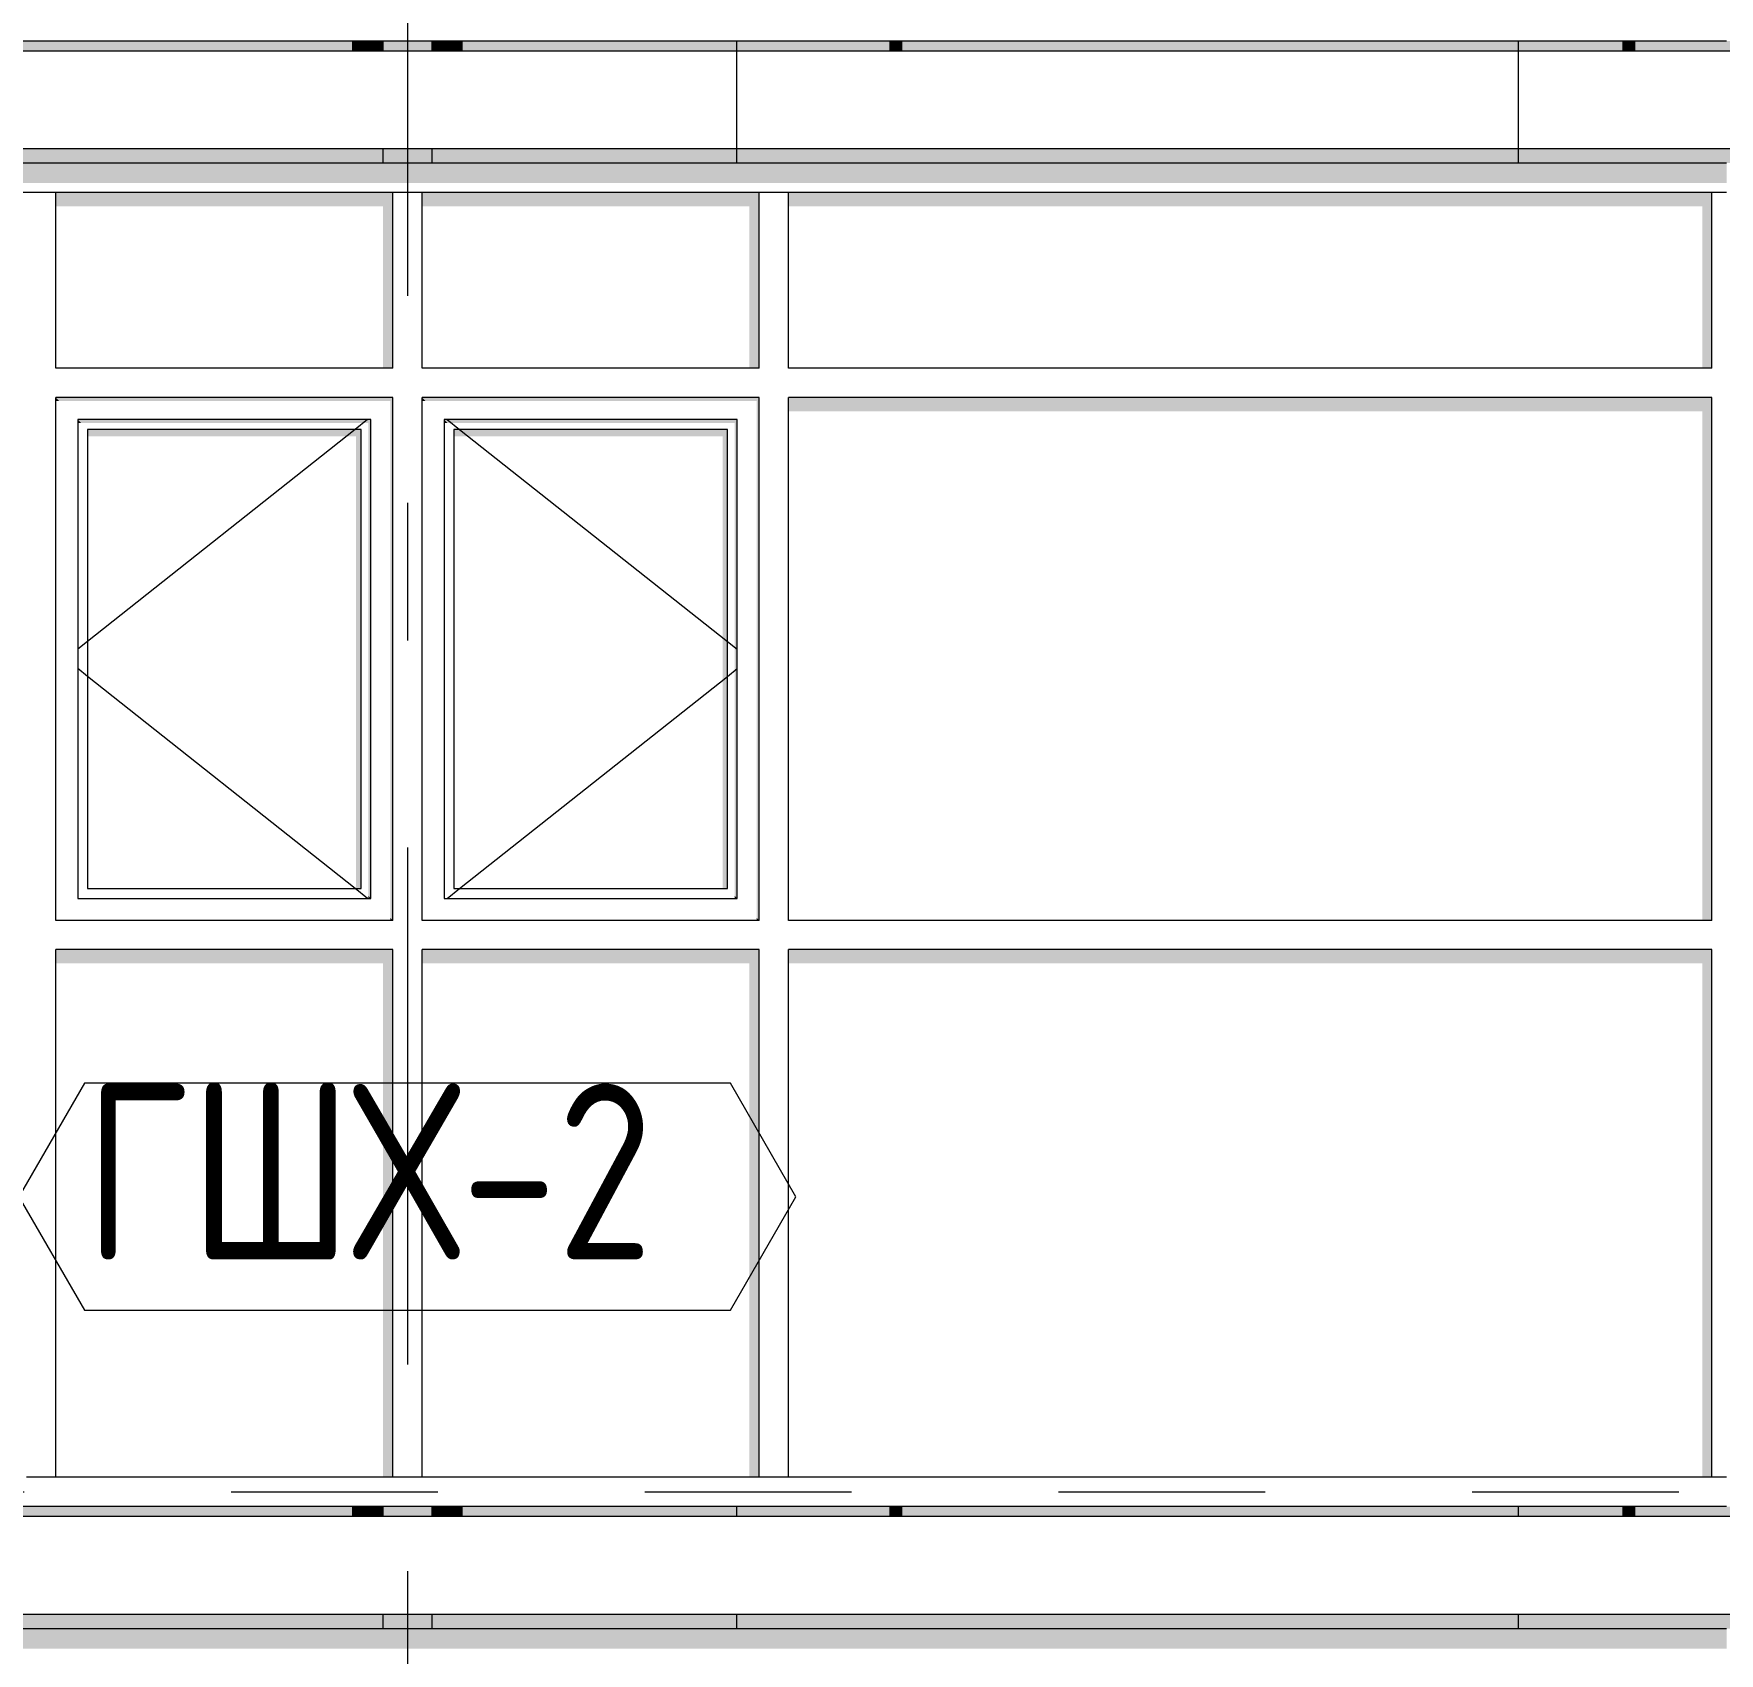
# Model space of a CAD drawing. Header units: millimetres. Extents: x 18162 to 7085488, y 72188 to 247925.
# Drawn here: x 4832675 to 4836125, y 85506 to 88822 of the extents above; entities that cross this region are included whole.
import ezdxf
from ezdxf.enums import TextEntityAlignment as Align

# ---------------------------------------------------------------- set-up
doc = ezdxf.new("R2010")
doc.units = ezdxf.units.MM
doc.header["$MEASUREMENT"] = 0
doc.linetypes.add('Dashed', pattern=[423.333333, 211.666667, -211.666667])
doc.linetypes.add('Double Dashed', pattern=[1093.611073, 529.166651, -211.666656, 141.111112, -211.666656])
for name, color, linetype in [('Finish - Wall', 7, 'Continuous'), ('Interior - Stair & Railing', 7, 'Continuous'), ('Structural - Bearing', 7, 'Continuous'), ('Structural - Grid', 7, 'Continuous')]:
    doc.layers.add(name, color=color, linetype=linetype)
doc.styles.add('GENERATED_STYLE_3', font='', dxfattribs={"width": 0.8})
doc.styles.get('GENERATED_STYLE_3').set_extended_font_data('ISOCPEUR MON')
doc.dimstyles.new('GENERATED_STYLE__15', dxfattribs={"dimtxt": 440.00001, "dimasz": 228, "dimexe": 0.18, "dimexo": 150, "dimgap": 0, "dimtad": 1, "dimdec": 0, "dimzin": 0, "dimdsep": 46, "dimtxsty": 'GENERATED_STYLE_3', "dimblk": 'ARROWHEAD_2', "dimblk1": 'ARROWHEAD_2', "dimblk2": 'ARROWHEAD_2', "dimcen": 0.09, "dimclrd": 13, "dimclre": 13, "dimclrt": 13, "dimadec": 0, "dimazin": 0, "dimtfac": 1, "dimtdec": 4, "dimtmove": 0, "dimatfit": 3, "dimfxl": 1, "dimtolj": 1, "dimtzin": 0, "dimarcsym": 0})

# ---------------------------------------------------------------- blocks, each defined once
blk = doc.blocks.new('*X1839', base_point=(4860813, 82836.7))
at = {"layer": 'Structural - Bearing', "color": 8, "linetype": 'Continuous', "lineweight": 13}
for p, q in [((4834113, 88586.7), (4834113, 88556.7)), ((4835713, 88586.7), (4835713, 88556.7))]:
    blk.add_line(p, q, dxfattribs=at)
blk = doc.blocks.new('*X1841', base_point=(4860813, 82836.7))
at = {"layer": 'Structural - Bearing', "color": 8, "linetype": 'Continuous', "lineweight": 13}
blk.add_line((4834113, 85806.7), (4834113, 85786.7), dxfattribs=at)
blk = doc.blocks.new('*X1842', base_point=(4860813, 82836.7))
at = {"layer": 'Structural - Bearing', "color": 8, "linetype": 'Continuous', "lineweight": 13}
blk.add_line((4835713, 85806.7), (4835713, 85786.7), dxfattribs=at)
blk = doc.blocks.new('*X1983', base_point=(4860813, 82836.7))
at = {"layer": 'Structural - Bearing', "color": 8, "linetype": 'Continuous', "lineweight": 13}
blk.add_line((4834113, 88806.7), (4834113, 88786.7), dxfattribs=at)
blk = doc.blocks.new('*X1984', base_point=(4860813, 82836.7))
at = {"layer": 'Structural - Bearing', "color": 8, "linetype": 'Continuous', "lineweight": 13}
blk.add_line((4835713, 88806.7), (4835713, 88786.7), dxfattribs=at)
blk = doc.blocks.new('*X1987', base_point=(4860813, 82836.7))
at = {"layer": 'Structural - Bearing', "color": 7, "linetype": 'Continuous', "lineweight": 9}
for p, q in [((4834113, 88786.7), (4834113, 88586.7)), ((4835713, 88786.7), (4835713, 88586.7))]:
    blk.add_line(p, q, dxfattribs=at)
blk = doc.blocks.new('*X2047', base_point=(4860813, 82836.7))
at = {"layer": 'Structural - Bearing', "color": 8, "linetype": 'Continuous', "lineweight": 13}
for p, q in [((4834113, 85586.7), (4834113, 85556.7)), ((4835713, 85586.7), (4835713, 85556.7))]:
    blk.add_line(p, q, dxfattribs=at)
blk = doc.blocks.new('*D2094', base_point=(4860813, 82836.7))
at = {"color": 13, "linetype": 'Continuous', "lineweight": 13}
for p, q in [((4844580.9, 133286.7), (4844580.9, 133433.4)), ((4844805.9, 133286.7), (4829939.5, 133286.7)), ((4844580.9, 82736.7), (4844580.9, 133286.7))]:
    blk.add_line(p, q, dxfattribs=at)
at = {"color": 12, "linetype": 'Continuous', "lineweight": 35}
for p, q in [((4844730.9, 133200.1), (4844430.9, 133373.3)), ((4844430.9, 82823.3), (4844730.9, 82650.1))]:
    blk.add_line(p, q, dxfattribs=at)
at = {"color": 13, "lineweight": 13, "insert": (4844708.4, 107335.5), "char_height": 440, "attachment_point": 7, "rotation": 90, "style": 'GENERATED_STYLE_3'}
blk.add_mtext('\\A1;{\\pql;\\fISOCPEUR MON|b0|i0|c0|p0;\\W0.800000;50,550}', dxfattribs=at)
blk = doc.blocks.new('ARROWHEAD_2')
at = {"color": 0, "linetype": 'Continuous', "lineweight": 0}
for p, q in [((-0.378, -0.655), (0.378, 0.655)), ((0, 0), (-1, 0))]:
    blk.add_line(p, q, dxfattribs=at)
blk = doc.blocks.new('Label_82_3', base_point=(4833439.5, 86206.7))
at = {"color": 13, "linetype": 'Continuous', "lineweight": 13, "flags": 128}
blk.add_lwpolyline([(4832644.4, 86440.9), (4832778.5, 86208.7), (4834100.6, 86208.7), (4834234.7, 86440.9), (4834100.6, 86673.2), (4832778.5, 86673.2)], close=True, dxfattribs=at)
at = {"color": 13, "lineweight": 13, "insert": (4832778.5, 86672.5), "char_height": 360, "attachment_point": 1, "style": 'GENERATED_STYLE_3'}
blk.add_mtext('\\A1;{\\pql;\\pt0,253000;\\fISOCPEUR MON|b0|i0|c0|p0;\\W0.800000;ГШХ-2\\fISOCPEUR MON|b0|i0|c0|p0;\\W0.800000;\\A1{\\H.66x;\\S^  ;}\\fISOCPEUR MON|b0|i0|c0|p0;\\W0.800000;\\fISOCPEUR MON|b0|i0|c0|p0;\\W0.800000;\\A1{\\H.66x;\\S^  ;}\\fISOCPEUR MON|b0|i0|c0|p0;\\W0.800000; \\fISOCPEUR MON|b0|i0|c0|p0;\\W0.800000;\\fISOCPEUR MON|b0|i0|c0|p0;\\W0.800000;\\fISOCPEUR MON|b0|i0|c0|p0;\\W0.800000;\\fISOCPEUR MON|b0|i0|c0|p0;\\W0.800000;\\fISOCPEUR MON|b0|i0|c0|p0;\\W0.800000;\\fISOCPEUR MON|b0|i0|c0|p0;\\W0.800000;\\fISOCPEUR MON|b0|i0|c0|p0;\\W0.800000;\\fISOCPEUR MON|b0|i0|c0|p0;\\W0.800000;\\fISOCPEUR MON|b0|i0|c0|p0;\\W0.800000;\\fISOCPEUR MON|b0|i0|c0|p0;\\W0.800000;\\fISOCPEUR MON|b0|i0|c0|p0;\\W0.800000;\\fISOCPEUR MON|b0|i0|c0|p0;\\W0.800000;\\fISOCPEUR MON|b0|i0|c0|p0;\\W0.800000;\\fISOCPEUR MON|b0|i0|c0|p0;\\W0.800000;\\fISOCPEUR MON|b0|i0|c0|p0;\\W0.800000;\\fISOCPEUR MON|b0|i0|c0|p0;\\W0.800000;\\fISOCPEUR MON|b0|i0|c0|p0;\\W0.800000;\\fISOCPEUR MON|b0|i0|c0|p0;\\W0.800000;\\fISOCPEUR MON|b0|i0|c0|p0;\\W0.800000;\\fISOCPEUR MON|b0|i0|c0|p0;\\W0.800000;\\fISOCPEUR MON|b0|i0|c0|p0;\\W0.800000;\\fISOCPEUR MON|b0|i0|c0|p0;\\W0.800000;\\fISOCPEUR MON|b0|i0|c0|p0;\\W0.800000;\\fISOCPEUR MON|b0|i0|c0|p0;\\W0.800000;\\fISOCPEUR MON|b0|i0|c0|p0;\\W0.800000;\\fISOCPEUR MON|b0|i0|c0|p0;\\W0.800000;\\fISOCPEUR MON|b0|i0|c0|p0;\\W0.800000;\\fISOCPEUR MON|b0|i0|c0|p0;\\W0.800000;\\fISOCPEUR MON|b0|i0|c0|p0;\\W0.800000;\\fISOCPEUR MON|b0|i0|c0|p0;\\W0.800000;\\fISOCPEUR MON|b0|i0|c0|p0;\\W0.800000;\\fISOCPEUR MON|b0|i0|c0|p0;\\W0.800000;\\fISOCPEUR MON|b0|i0|c0|p0;\\W0.800000;\\fISOCPEUR MON|b0|i0|c0|p0;\\W0.800000;\\fISOCPEUR MON|b0|i0|c0|p0;\\W0.800000;\\fISOCPEUR MON|b0|i0|c0|p0;\\W0.800000;\\fISOCPEUR MON|b0|i0|c0|p0;\\W0.800000;\\fISOCPEUR MON|b0|i0|c0|p0;\\W0.800000;\\fISOCPEUR MON|b0|i0|c0|p0;\\W0.800000;\\fISOCPEUR MON|b0|i0|c0|p0;\\W0.800000;\\fISOCPEUR MON|b0|i0|c0|p0;\\W0.800000;\\fISOCPEUR MON|b0|i0|c0|p0;\\W0.800000;\\fISOCPEUR MON|b0|i0|c0|p0;\\W0.800000;}', dxfattribs=at)
blk = doc.blocks.new('Standard grid marker[372]_3', base_point=(4833439.5, 142836.7))
at = {"layer": 'Structural - Grid', "color": 13, "linetype": 'Double Dashed', "lineweight": 13, "ltscale": 2}
blk.add_line((4833439.5, 141836.7), (4833439.5, 80336.7), dxfattribs=at)
at = {"layer": 'Structural - Grid', "color": 13, "lineweight": 13, "style": 'GENERATED_STYLE_3'}
blk.add_attdef('AC_MarkerText_1', text='', height=500, rotation=360, dxfattribs=at).set_placement((4833439.5, 78986.7), align=Align.TOP_CENTER)

msp = doc.modelspace()

# ---------------------------------------------------------------- hatches: boundary and pattern name
at = {"layer": 'Finish - Wall', "linetype": 'Continuous', "lineweight": 0}
for points in [[(4830739.5, 88556.7), (4830739.5, 88516), (4832689.5, 88516), (4832689.5, 88556.7)], [(4832689.5, 88556.7), (4832689.5, 88516), (4833439.5, 88516), (4833439.5, 88556.7)], [(4833439.5, 88556.7), (4833439.5, 88516), (4834189.5, 88516), (4834189.5, 88556.7)], [(4836139.5, 88556.7), (4834189.5, 88556.7), (4834189.5, 88516), (4836139.5, 88516)], [(4832719.5, 88496.7), (4832719.5, 88468.4), (4833389.5, 88468.4), (4833389.5, 88136.7), (4833409.5, 88136.7), (4833409.5, 88496.7)], [(4833469.5, 88496.7), (4833469.5, 88468.4), (4834139.5, 88468.4), (4834139.5, 88136.7), (4834159.5, 88136.7), (4834159.5, 88496.7)], [(4836109.5, 88496.7), (4834219.5, 88496.7), (4834219.5, 88468.4), (4836089.5, 88468.4), (4836089.5, 88136.7), (4836109.5, 88136.7)], [(4832726.6, 88069.6), (4832719.5, 88076.7), (4832719.5, 88069.6)], [(4833409.5, 88076.7), (4832719.5, 88076.7), (4832726.6, 88069.6), (4833402.4, 88069.6)], [(4833409.5, 88076.7), (4833402.4, 88069.6), (4833404.5, 88069.6), (4833404.5, 87011.7), (4833409.5, 87006.7)], [(4833476.6, 88069.6), (4833469.5, 88076.7), (4833469.5, 88069.6)], [(4833469.5, 88076.7), (4833476.6, 88069.6), (4834152.4, 88069.6), (4834159.5, 88076.7)], [(4834152.4, 88069.6), (4834154.5, 88069.6), (4834154.5, 87011.7), (4834159.5, 87006.7), (4834159.5, 88076.7)], [(4836109.5, 88076.7), (4834219.5, 88076.7), (4834219.5, 88048.4), (4836089.5, 88048.4), (4836089.5, 87006.7), (4836109.5, 87006.7)], [(4832764.5, 88031.7), (4832764.5, 88024.6), (4832771.6, 88024.6)], [(4832764.5, 88031.7), (4832771.6, 88024.6), (4833357.4, 88024.6), (4833364.5, 88031.7)], [(4833344.5, 88011.7), (4832784.5, 88011.7), (4832784.5, 87997.5), (4833334.5, 87997.5), (4833334.5, 87071.7), (4833344.5, 87071.7)], [(4833364.5, 88031.7), (4833357.4, 88024.6), (4833359.5, 88024.6), (4833359.5, 87056.7), (4833364.5, 87051.7)], [(4833514.5, 88031.7), (4833514.5, 88024.6), (4833521.6, 88024.6)], [(4834114.5, 88031.7), (4833514.5, 88031.7), (4833521.6, 88024.6), (4834107.4, 88024.6)], [(4834094.5, 88011.7), (4833534.5, 88011.7), (4833534.5, 87997.5), (4834084.5, 87997.5), (4834084.5, 87071.7), (4834094.5, 87071.7)], [(4834114.5, 88031.7), (4834107.4, 88024.6), (4834109.5, 88024.6), (4834109.5, 87056.7), (4834114.5, 87051.7)], [(4833359.5, 87051.7), (4833364.5, 87051.7), (4833359.5, 87056.7)], [(4834109.5, 87051.7), (4834114.5, 87051.7), (4834109.5, 87056.7)], [(4833404.5, 87006.7), (4833409.5, 87006.7), (4833404.5, 87011.7)], [(4834154.5, 87011.7), (4834154.5, 87006.7), (4834159.5, 87006.7)], [(4832719.5, 86946.7), (4832719.5, 86918.4), (4833389.5, 86918.4), (4833389.5, 85866.7), (4833409.5, 85866.7), (4833409.5, 86946.7)], [(4834159.5, 86946.7), (4833469.5, 86946.7), (4833469.5, 86918.4), (4834139.5, 86918.4), (4834139.5, 85866.7), (4834159.5, 85866.7)], [(4836109.5, 86946.7), (4834219.5, 86946.7), (4834219.5, 86918.4), (4836089.5, 86918.4), (4836089.5, 85866.7), (4836109.5, 85866.7)], [(4830739.5, 85516), (4832689.5, 85516), (4832689.5, 85556.7), (4830739.5, 85556.7)], [(4833439.5, 85556.7), (4832689.5, 85556.7), (4832689.5, 85516), (4833439.5, 85516)], [(4833439.5, 85556.7), (4833439.5, 85516), (4834189.5, 85516), (4834189.5, 85556.7)], [(4834189.5, 85556.7), (4834189.5, 85516), (4836139.5, 85516), (4836139.5, 85556.7)]]:
    msp.add_hatch(color=49, dxfattribs=at).paths.add_polyline_path(points)
at = {"layer": 'Interior - Stair & Railing', "linetype": 'Continuous', "lineweight": 0}
for points in [[(4833327.5, 88806.7), (4833327.5, 88786.7), (4833327.7, 88786.7), (4833327.7, 88806.7)], [(4833327.7, 88806.7), (4833327.7, 88786.7), (4833328.2, 88786.7), (4833328.2, 88806.7)], [(4833329.1, 88806.7), (4833328.2, 88806.7), (4833328.2, 88786.7), (4833329.1, 88786.7)], [(4833330.3, 88806.7), (4833329.1, 88806.7), (4833329.1, 88786.7), (4833330.3, 88786.7)], [(4833331.8, 88806.7), (4833330.3, 88806.7), (4833330.3, 88786.7), (4833331.8, 88786.7)], [(4833333.5, 88806.7), (4833331.8, 88806.7), (4833331.8, 88786.7), (4833333.5, 88786.7)], [(4833335.4, 88806.7), (4833333.5, 88806.7), (4833333.5, 88786.7), (4833335.4, 88786.7)], [(4833337.4, 88806.7), (4833335.4, 88806.7), (4833335.4, 88786.7), (4833337.4, 88786.7)], [(4833339.5, 88806.7), (4833337.4, 88806.7), (4833337.4, 88786.7), (4833339.5, 88786.7)], [(4833341.6, 88806.7), (4833339.5, 88806.7), (4833339.5, 88786.7), (4833341.6, 88786.7)], [(4833343.6, 88806.7), (4833341.6, 88806.7), (4833341.6, 88786.7), (4833343.6, 88786.7)], [(4833345.5, 88806.7), (4833343.6, 88806.7), (4833343.6, 88786.7), (4833345.5, 88786.7)], [(4833347.2, 88806.7), (4833345.5, 88806.7), (4833345.5, 88786.7), (4833347.2, 88786.7)], [(4833348.7, 88806.7), (4833347.2, 88806.7), (4833347.2, 88786.7), (4833348.7, 88786.7)], [(4833349.9, 88806.7), (4833348.7, 88806.7), (4833348.7, 88786.7), (4833349.9, 88786.7)], [(4833350.8, 88806.7), (4833349.9, 88806.7), (4833349.9, 88786.7), (4833350.8, 88786.7)], [(4833350.8, 88806.7), (4833350.8, 88786.7), (4833351.3, 88786.7), (4833351.3, 88806.7)], [(4833351.3, 88806.7), (4833351.3, 88786.7), (4833351.5, 88786.7), (4833351.5, 88806.7)], [(4833527.5, 88806.7), (4833527.5, 88786.7), (4833527.7, 88786.7), (4833527.7, 88806.7)], [(4833527.7, 88806.7), (4833527.7, 88786.7), (4833528.2, 88786.7), (4833528.2, 88806.7)], [(4833529.1, 88806.7), (4833528.2, 88806.7), (4833528.2, 88786.7), (4833529.1, 88786.7)], [(4833530.3, 88806.7), (4833529.1, 88806.7), (4833529.1, 88786.7), (4833530.3, 88786.7)], [(4833531.8, 88806.7), (4833530.3, 88806.7), (4833530.3, 88786.7), (4833531.8, 88786.7)], [(4833533.5, 88806.7), (4833531.8, 88806.7), (4833531.8, 88786.7), (4833533.5, 88786.7)], [(4833535.4, 88806.7), (4833533.5, 88806.7), (4833533.5, 88786.7), (4833535.4, 88786.7)], [(4833537.4, 88806.7), (4833535.4, 88806.7), (4833535.4, 88786.7), (4833537.4, 88786.7)], [(4833539.5, 88806.7), (4833537.4, 88806.7), (4833537.4, 88786.7), (4833539.5, 88786.7)], [(4833541.6, 88806.7), (4833539.5, 88806.7), (4833539.5, 88786.7), (4833541.6, 88786.7)], [(4833543.6, 88806.7), (4833541.6, 88806.7), (4833541.6, 88786.7), (4833543.6, 88786.7)], [(4833545.5, 88806.7), (4833543.6, 88806.7), (4833543.6, 88786.7), (4833545.5, 88786.7)], [(4833547.2, 88806.7), (4833545.5, 88806.7), (4833545.5, 88786.7), (4833547.2, 88786.7)], [(4833548.7, 88806.7), (4833547.2, 88806.7), (4833547.2, 88786.7), (4833548.7, 88786.7)], [(4833549.9, 88806.7), (4833548.7, 88806.7), (4833548.7, 88786.7), (4833549.9, 88786.7)], [(4833550.8, 88806.7), (4833549.9, 88806.7), (4833549.9, 88786.7), (4833550.8, 88786.7)], [(4833550.8, 88806.7), (4833550.8, 88786.7), (4833551.3, 88786.7), (4833551.3, 88806.7)], [(4833551.3, 88806.7), (4833551.3, 88786.7), (4833551.5, 88786.7), (4833551.5, 88806.7)], [(4834427.5, 88806.7), (4834427.5, 88786.7), (4834427.7, 88786.7), (4834427.7, 88806.7)], [(4834427.7, 88806.7), (4834427.7, 88786.7), (4834428.2, 88786.7), (4834428.2, 88806.7)], [(4834429.1, 88806.7), (4834428.2, 88806.7), (4834428.2, 88786.7), (4834429.1, 88786.7)], [(4834430.3, 88806.7), (4834429.1, 88806.7), (4834429.1, 88786.7), (4834430.3, 88786.7)], [(4834431.8, 88806.7), (4834430.3, 88806.7), (4834430.3, 88786.7), (4834431.8, 88786.7)], [(4834433.5, 88806.7), (4834431.8, 88806.7), (4834431.8, 88786.7), (4834433.5, 88786.7)], [(4834435.4, 88806.7), (4834433.5, 88806.7), (4834433.5, 88786.7), (4834435.4, 88786.7)], [(4834437.4, 88806.7), (4834435.4, 88806.7), (4834435.4, 88786.7), (4834437.4, 88786.7)], [(4834439.5, 88806.7), (4834437.4, 88806.7), (4834437.4, 88786.7), (4834439.5, 88786.7)], [(4834441.6, 88806.7), (4834439.5, 88806.7), (4834439.5, 88786.7), (4834441.6, 88786.7)], [(4834443.6, 88806.7), (4834441.6, 88806.7), (4834441.6, 88786.7), (4834443.6, 88786.7)], [(4834445.5, 88806.7), (4834443.6, 88806.7), (4834443.6, 88786.7), (4834445.5, 88786.7)], [(4834447.2, 88806.7), (4834445.5, 88806.7), (4834445.5, 88786.7), (4834447.2, 88786.7)], [(4834448.7, 88806.7), (4834447.2, 88806.7), (4834447.2, 88786.7), (4834448.7, 88786.7)], [(4834449.9, 88806.7), (4834448.7, 88806.7), (4834448.7, 88786.7), (4834449.9, 88786.7)], [(4834450.8, 88806.7), (4834449.9, 88806.7), (4834449.9, 88786.7), (4834450.8, 88786.7)], [(4834450.8, 88806.7), (4834450.8, 88786.7), (4834451.3, 88786.7), (4834451.3, 88806.7)], [(4834451.3, 88806.7), (4834451.3, 88786.7), (4834451.5, 88786.7), (4834451.5, 88806.7)], [(4835927.5, 88806.7), (4835927.5, 88786.7), (4835927.7, 88786.7), (4835927.7, 88806.7)], [(4835927.7, 88806.7), (4835927.7, 88786.7), (4835928.2, 88786.7), (4835928.2, 88806.7)], [(4835929.1, 88806.7), (4835928.2, 88806.7), (4835928.2, 88786.7), (4835929.1, 88786.7)], [(4835930.3, 88806.7), (4835929.1, 88806.7), (4835929.1, 88786.7), (4835930.3, 88786.7)], [(4835931.8, 88806.7), (4835930.3, 88806.7), (4835930.3, 88786.7), (4835931.8, 88786.7)], [(4835933.5, 88806.7), (4835931.8, 88806.7), (4835931.8, 88786.7), (4835933.5, 88786.7)], [(4835935.4, 88806.7), (4835933.5, 88806.7), (4835933.5, 88786.7), (4835935.4, 88786.7)], [(4835937.4, 88806.7), (4835935.4, 88806.7), (4835935.4, 88786.7), (4835937.4, 88786.7)], [(4835939.5, 88806.7), (4835937.4, 88806.7), (4835937.4, 88786.7), (4835939.5, 88786.7)], [(4835941.6, 88806.7), (4835939.5, 88806.7), (4835939.5, 88786.7), (4835941.6, 88786.7)], [(4835943.6, 88806.7), (4835941.6, 88806.7), (4835941.6, 88786.7), (4835943.6, 88786.7)], [(4835945.5, 88806.7), (4835943.6, 88806.7), (4835943.6, 88786.7), (4835945.5, 88786.7)], [(4835947.2, 88806.7), (4835945.5, 88806.7), (4835945.5, 88786.7), (4835947.2, 88786.7)], [(4835948.7, 88806.7), (4835947.2, 88806.7), (4835947.2, 88786.7), (4835948.7, 88786.7)], [(4835949.9, 88806.7), (4835948.7, 88806.7), (4835948.7, 88786.7), (4835949.9, 88786.7)], [(4835950.8, 88806.7), (4835949.9, 88806.7), (4835949.9, 88786.7), (4835950.8, 88786.7)], [(4835950.8, 88806.7), (4835950.8, 88786.7), (4835951.3, 88786.7), (4835951.3, 88806.7)], [(4835951.3, 88806.7), (4835951.3, 88786.7), (4835951.5, 88786.7), (4835951.5, 88806.7)], [(4833327.7, 85806.7), (4833327.5, 85806.7), (4833327.5, 85786.7), (4833327.7, 85786.7)], [(4833327.7, 85806.7), (4833327.7, 85786.7), (4833328.2, 85786.7), (4833328.2, 85806.7)], [(4833329.1, 85806.7), (4833328.2, 85806.7), (4833328.2, 85786.7), (4833329.1, 85786.7)], [(4833330.3, 85806.7), (4833329.1, 85806.7), (4833329.1, 85786.7), (4833330.3, 85786.7)], [(4833330.3, 85806.7), (4833330.3, 85786.7), (4833331.8, 85786.7), (4833331.8, 85806.7)], [(4833333.5, 85806.7), (4833331.8, 85806.7), (4833331.8, 85786.7), (4833333.5, 85786.7)], [(4833335.4, 85806.7), (4833333.5, 85806.7), (4833333.5, 85786.7), (4833335.4, 85786.7)], [(4833337.4, 85806.7), (4833335.4, 85806.7), (4833335.4, 85786.7), (4833337.4, 85786.7)], [(4833339.5, 85806.7), (4833337.4, 85806.7), (4833337.4, 85786.7), (4833339.5, 85786.7)], [(4833339.5, 85806.7), (4833339.5, 85786.7), (4833341.6, 85786.7), (4833341.6, 85806.7)], [(4833343.6, 85806.7), (4833341.6, 85806.7), (4833341.6, 85786.7), (4833343.6, 85786.7)], [(4833345.5, 85806.7), (4833343.6, 85806.7), (4833343.6, 85786.7), (4833345.5, 85786.7)], [(4833347.2, 85806.7), (4833345.5, 85806.7), (4833345.5, 85786.7), (4833347.2, 85786.7)], [(4833347.2, 85806.7), (4833347.2, 85786.7), (4833348.7, 85786.7), (4833348.7, 85806.7)], [(4833349.9, 85806.7), (4833348.7, 85806.7), (4833348.7, 85786.7), (4833349.9, 85786.7)], [(4833350.8, 85806.7), (4833349.9, 85806.7), (4833349.9, 85786.7), (4833350.8, 85786.7)], [(4833350.8, 85806.7), (4833350.8, 85786.7), (4833351.3, 85786.7), (4833351.3, 85806.7)], [(4833351.5, 85806.7), (4833351.3, 85806.7), (4833351.3, 85786.7), (4833351.5, 85786.7)], [(4833527.7, 85806.7), (4833527.5, 85806.7), (4833527.5, 85786.7), (4833527.7, 85786.7)], [(4833527.7, 85806.7), (4833527.7, 85786.7), (4833528.2, 85786.7), (4833528.2, 85806.7)], [(4833529.1, 85806.7), (4833528.2, 85806.7), (4833528.2, 85786.7), (4833529.1, 85786.7)], [(4833530.3, 85806.7), (4833529.1, 85806.7), (4833529.1, 85786.7), (4833530.3, 85786.7)], [(4833530.3, 85806.7), (4833530.3, 85786.7), (4833531.8, 85786.7), (4833531.8, 85806.7)], [(4833533.5, 85806.7), (4833531.8, 85806.7), (4833531.8, 85786.7), (4833533.5, 85786.7)], [(4833535.4, 85806.7), (4833533.5, 85806.7), (4833533.5, 85786.7), (4833535.4, 85786.7)], [(4833537.4, 85806.7), (4833535.4, 85806.7), (4833535.4, 85786.7), (4833537.4, 85786.7)], [(4833539.5, 85806.7), (4833537.4, 85806.7), (4833537.4, 85786.7), (4833539.5, 85786.7)], [(4833541.6, 85806.7), (4833539.5, 85806.7), (4833539.5, 85786.7), (4833541.6, 85786.7)], [(4833543.6, 85806.7), (4833541.6, 85806.7), (4833541.6, 85786.7), (4833543.6, 85786.7)], [(4833545.5, 85806.7), (4833543.6, 85806.7), (4833543.6, 85786.7), (4833545.5, 85786.7)], [(4833547.2, 85806.7), (4833545.5, 85806.7), (4833545.5, 85786.7), (4833547.2, 85786.7)], [(4833547.2, 85806.7), (4833547.2, 85786.7), (4833548.7, 85786.7), (4833548.7, 85806.7)], [(4833549.9, 85806.7), (4833548.7, 85806.7), (4833548.7, 85786.7), (4833549.9, 85786.7)], [(4833549.9, 85786.7), (4833550.8, 85786.7), (4833550.8, 85806.7), (4833549.9, 85806.7)], [(4833550.8, 85806.7), (4833550.8, 85786.7), (4833551.3, 85786.7), (4833551.3, 85806.7)], [(4833551.5, 85806.7), (4833551.3, 85806.7), (4833551.3, 85786.7), (4833551.5, 85786.7)], [(4834427.7, 85806.7), (4834427.5, 85806.7), (4834427.5, 85786.7), (4834427.7, 85786.7)], [(4834427.7, 85806.7), (4834427.7, 85786.7), (4834428.2, 85786.7), (4834428.2, 85806.7)], [(4834429.1, 85806.7), (4834428.2, 85806.7), (4834428.2, 85786.7), (4834429.1, 85786.7)], [(4834430.3, 85806.7), (4834429.1, 85806.7), (4834429.1, 85786.7), (4834430.3, 85786.7)], [(4834430.3, 85806.7), (4834430.3, 85786.7), (4834431.8, 85786.7), (4834431.8, 85806.7)], [(4834433.5, 85806.7), (4834431.8, 85806.7), (4834431.8, 85786.7), (4834433.5, 85786.7)], [(4834435.4, 85806.7), (4834433.5, 85806.7), (4834433.5, 85786.7), (4834435.4, 85786.7)], [(4834437.4, 85806.7), (4834435.4, 85806.7), (4834435.4, 85786.7), (4834437.4, 85786.7)], [(4834439.5, 85806.7), (4834437.4, 85806.7), (4834437.4, 85786.7), (4834439.5, 85786.7)], [(4834441.6, 85806.7), (4834439.5, 85806.7), (4834439.5, 85786.7), (4834441.6, 85786.7)], [(4834443.6, 85806.7), (4834441.6, 85806.7), (4834441.6, 85786.7), (4834443.6, 85786.7)], [(4834445.5, 85806.7), (4834443.6, 85806.7), (4834443.6, 85786.7), (4834445.5, 85786.7)], [(4834447.2, 85806.7), (4834445.5, 85806.7), (4834445.5, 85786.7), (4834447.2, 85786.7)], [(4834447.2, 85806.7), (4834447.2, 85786.7), (4834448.7, 85786.7), (4834448.7, 85806.7)], [(4834449.9, 85806.7), (4834448.7, 85806.7), (4834448.7, 85786.7), (4834449.9, 85786.7)], [(4834450.8, 85806.7), (4834449.9, 85806.7), (4834449.9, 85786.7), (4834450.8, 85786.7)], [(4834450.8, 85806.7), (4834450.8, 85786.7), (4834451.3, 85786.7), (4834451.3, 85806.7)], [(4834451.5, 85806.7), (4834451.3, 85806.7), (4834451.3, 85786.7), (4834451.5, 85786.7)], [(4835927.7, 85806.7), (4835927.5, 85806.7), (4835927.5, 85786.7), (4835927.7, 85786.7)], [(4835927.7, 85806.7), (4835927.7, 85786.7), (4835928.2, 85786.7), (4835928.2, 85806.7)], [(4835929.1, 85806.7), (4835928.2, 85806.7), (4835928.2, 85786.7), (4835929.1, 85786.7)], [(4835929.1, 85786.7), (4835930.3, 85786.7), (4835930.3, 85806.7), (4835929.1, 85806.7)], [(4835930.3, 85806.7), (4835930.3, 85786.7), (4835931.8, 85786.7), (4835931.8, 85806.7)], [(4835933.5, 85806.7), (4835931.8, 85806.7), (4835931.8, 85786.7), (4835933.5, 85786.7)], [(4835935.4, 85806.7), (4835933.5, 85806.7), (4835933.5, 85786.7), (4835935.4, 85786.7)], [(4835937.4, 85806.7), (4835935.4, 85806.7), (4835935.4, 85786.7), (4835937.4, 85786.7)], [(4835939.5, 85806.7), (4835937.4, 85806.7), (4835937.4, 85786.7), (4835939.5, 85786.7)], [(4835941.6, 85806.7), (4835939.5, 85806.7), (4835939.5, 85786.7), (4835941.6, 85786.7)], [(4835943.6, 85806.7), (4835941.6, 85806.7), (4835941.6, 85786.7), (4835943.6, 85786.7)], [(4835945.5, 85806.7), (4835943.6, 85806.7), (4835943.6, 85786.7), (4835945.5, 85786.7)], [(4835947.2, 85806.7), (4835945.5, 85806.7), (4835945.5, 85786.7), (4835947.2, 85786.7)], [(4835947.2, 85806.7), (4835947.2, 85786.7), (4835948.7, 85786.7), (4835948.7, 85806.7)], [(4835949.9, 85806.7), (4835948.7, 85806.7), (4835948.7, 85786.7), (4835949.9, 85786.7)], [(4835950.8, 85806.7), (4835949.9, 85806.7), (4835949.9, 85786.7), (4835950.8, 85786.7)], [(4835950.8, 85806.7), (4835950.8, 85786.7), (4835951.3, 85786.7), (4835951.3, 85806.7)], [(4835951.5, 85806.7), (4835951.3, 85806.7), (4835951.3, 85786.7), (4835951.5, 85786.7)]]:
    msp.add_hatch(color=49, dxfattribs=at).paths.add_polyline_path(points)
at = {"layer": 'Structural - Bearing', "linetype": 'Continuous', "lineweight": 0}
for points in [[(4832451.5, 88786.7), (4833327.5, 88786.7), (4833327.5, 88806.7), (4832451.5, 88806.7)], [(4833351.5, 88786.7), (4833389.5, 88786.7), (4833389.5, 88806.7), (4833351.5, 88806.7)], [(4833439.5, 88806.7), (4833389.5, 88806.7), (4833389.5, 88786.7), (4833489.5, 88786.7), (4833489.5, 88806.7)], [(4833489.5, 88806.7), (4833489.5, 88786.7), (4833527.5, 88786.7), (4833527.5, 88806.7)], [(4833551.5, 88806.7), (4833551.5, 88786.7), (4834427.5, 88786.7), (4834427.5, 88806.7)], [(4835927.5, 88806.7), (4834451.5, 88806.7), (4834451.5, 88786.7), (4835927.5, 88786.7)], [(4835951.5, 88806.7), (4835951.5, 88786.7), (4836827.5, 88786.7), (4836827.5, 88806.7)], [(4809589.5, 88586.7), (4809589.5, 85736.7), (4809839.5, 85736.7), (4809839.5, 85786.7), (4810027.5, 85786.7), (4810027.5, 85806.7), (4809889.5, 85806.7), (4809889.5, 85866.7), (4809877.1, 85866.7), (4809877.1, 88496.7), (4809889.5, 88496.7), (4809889.5, 88556.7), (4813089.5, 88556.7), (4813089.5, 88496.7), (4813101.9, 88496.7), (4813101.9, 88303.8), (4817994.5, 88303.8), (4817994.5, 88168.2), (4818007.1, 88155.6), (4818007.1, 88136.7), (4818839.5, 88136.7), (4818839.5, 86436.7), (4817994.5, 86436.7), (4817994.5, 86298.2), (4818007.1, 86285.6), (4818007.1, 86256), (4817994.5, 86238.2), (4817994.5, 85736.7), (4819239.5, 85736.7), (4819239.5, 85786.7), (4819427.5, 85786.7), (4819427.5, 85806.7), (4819289.5, 85806.7), (4819289.5, 85866.7), (4819277.1, 85866.7), (4819277.1, 88496.7), (4819289.5, 88496.7), (4819289.5, 88556.7), (4822489.5, 88556.7), (4822489.5, 88496.7), (4822501.9, 88496.7), (4822501.9, 88303.8), (4828599.5, 88303.8), (4828599.5, 87042.3), (4828589.5, 87028.2), (4828589.5, 87018.9), (4828489.5, 86877.5), (4828489.5, 86677.5), (4828589.5, 86677.5), (4828589.5, 86658.2), (4828599.5, 86658.2), (4828599.5, 85736.7), (4829839.5, 85736.7), (4829839.5, 85786.7), (4830027.5, 85786.7), (4830027.5, 85806.7), (4829889.5, 85806.7), (4829889.5, 85866.7), (4829870, 85866.7), (4829870, 88496.7), (4829889.5, 88496.7), (4829889.5, 88556.7), (4833389.5, 88556.7), (4833389.5, 88586.7), (4824394.4, 88586.7), (4822342.7, 88586.7), (4815714.5, 88586.7), (4813139.9, 88586.7), (4813139.9, 88736.7), (4813139.5, 88736.7), (4813139.5, 88586.7)], [(4833489.5, 88586.7), (4833489.5, 88556.7), (4836989.5, 88556.7), (4836989.5, 88496.7), (4837009, 88496.7), (4837009, 88303.8), (4840289.5, 88303.8), (4840289.5, 88586.7), (4837039.9, 88586.7), (4837039.9, 88736.7), (4837039.5, 88736.7), (4837039.5, 88586.7)], [(4833489.5, 88586.7), (4833389.5, 88586.7), (4833389.5, 88556.7), (4833439.5, 88556.7), (4833489.5, 88556.7)], [(4832451.5, 85786.7), (4833327.5, 85786.7), (4833327.5, 85806.7), (4832451.5, 85806.7)], [(4833389.5, 85806.7), (4833351.5, 85806.7), (4833351.5, 85786.7), (4833389.5, 85786.7)], [(4833389.5, 85806.7), (4833389.5, 85786.7), (4833489.5, 85786.7), (4833489.5, 85806.7), (4833439.5, 85806.7)], [(4833489.5, 85786.7), (4833527.5, 85786.7), (4833527.5, 85806.7), (4833489.5, 85806.7)], [(4833551.5, 85806.7), (4833551.5, 85786.7), (4834427.5, 85786.7), (4834427.5, 85806.7)], [(4834451.5, 85806.7), (4834451.5, 85786.7), (4835927.5, 85786.7), (4835927.5, 85806.7)], [(4836827.5, 85806.7), (4835951.5, 85806.7), (4835951.5, 85786.7), (4836827.5, 85786.7)], [(4828489.5, 83677.5), (4828589.5, 83677.5), (4828589.5, 83658.2), (4828599.5, 83658.2), (4828599.5, 82736.7), (4829839.5, 82736.7), (4829839.5, 82786.7), (4830027.5, 82786.7), (4830027.5, 82806.7), (4829889.5, 82806.7), (4829889.5, 82866.7), (4829870, 82866.7), (4829870, 85496.7), (4829889.5, 85496.7), (4829889.5, 85556.7), (4833389.5, 85556.7), (4833389.5, 85586.7), (4829839.5, 85586.7), (4829839.5, 85736.7), (4828599.5, 85736.7), (4828599.5, 84042.3), (4828589.5, 84028.2), (4828589.5, 84018.9), (4828489.5, 83877.5)], [(4833389.5, 85556.7), (4833489.5, 85556.7), (4833489.5, 85586.7), (4833389.5, 85586.7)], [(4833489.5, 85556.7), (4836989.5, 85556.7), (4836989.5, 85516), (4837039.5, 85586.7), (4833489.5, 85586.7)]]:
    msp.add_hatch(color=49, dxfattribs=at).paths.add_polyline_path(points)
at = {"layer": 'Structural - Bearing', "linetype": 'Continuous', "lineweight": 9}
h = msp.add_hatch(dxfattribs=at)
h.set_pattern_fill('Grid_100x100_0003', style=0, pattern_type=2)
h.set_pattern_definition([(180, (4860813, 82836.7), (0, 1000), []), (90, (4860813, 82836.7), (1000, 0), [])])
h.paths.add_polyline_path([(4833439.5, 88806.7), (4833389.5, 88806.7), (4833389.5, 88786.7), (4833489.5, 88786.7), (4833489.5, 88806.7)])
h = msp.add_hatch(dxfattribs=at)
h.set_pattern_fill('Grid_100x100_0003', style=0, pattern_type=2)
h.set_pattern_definition([(180, (4860813, 82836.7), (0, 1000), []), (90, (4860813, 82836.7), (1000, 0), [])])
h.paths.add_polyline_path([(4833489.5, 88586.7), (4833389.5, 88586.7), (4833389.5, 88556.7), (4833439.5, 88556.7), (4833489.5, 88556.7)])
h = msp.add_hatch(dxfattribs=at)
h.set_pattern_fill('Grid_100x100_0003', style=0, pattern_type=2)
h.set_pattern_definition([(180, (4860813, 82836.7), (0, 1000), []), (90, (4860813, 82836.7), (1000, 0), [])])
h.paths.add_polyline_path([(4833389.5, 85806.7), (4833389.5, 85786.7), (4833489.5, 85786.7), (4833489.5, 85806.7), (4833439.5, 85806.7)])
h = msp.add_hatch(dxfattribs=at)
h.set_pattern_fill('Grid_100x100_0003', style=0, pattern_type=2)
h.set_pattern_definition([(180, (4860813, 82836.7), (0, 1000), []), (90, (4860813, 82836.7), (1000, 0), [])])
h.paths.add_polyline_path([(4833389.5, 85556.7), (4833489.5, 85556.7), (4833489.5, 85586.7), (4833389.5, 85586.7)])

# ---------------------------------------------------------------- linework, layer by layer
at = {"color": 8, "linetype": 'Dashed', "lineweight": 13, "ltscale": 2}
msp.add_line((4805138.5, 85836.7), (4846132, 85836.7), dxfattribs=at)
at = {"layer": 'Finish - Wall', "color": 7, "linetype": 'Continuous', "lineweight": 9}
for p, q in [((4832689.5, 88806.7), (4830739.5, 88806.7)), ((4833439.5, 88806.7), (4832689.5, 88806.7)), ((4834189.5, 88806.7), (4833439.5, 88806.7)), ((4836139.5, 88806.7), (4834189.5, 88806.7)), ((4832689.5, 88556.7), (4830739.5, 88556.7)), ((4833439.5, 88556.7), (4832689.5, 88556.7)), ((4834189.5, 88556.7), (4833439.5, 88556.7)), ((4836139.5, 88556.7), (4834189.5, 88556.7)), ((4832689.5, 88496.7), (4830739.5, 88496.7)), ((4833439.5, 88496.7), (4832689.5, 88496.7)), ((4832719.5, 88136.7), (4832719.5, 88496.7)), ((4833409.5, 88136.7), (4833409.5, 88496.7)), ((4834189.5, 88496.7), (4833439.5, 88496.7)), ((4833469.5, 88136.7), (4833469.5, 88496.7)), ((4834159.5, 88136.7), (4834159.5, 88496.7)), ((4836139.5, 88496.7), (4834189.5, 88496.7)), ((4834219.5, 88136.7), (4834219.5, 88496.7)), ((4836109.5, 88136.7), (4836109.5, 88496.7)), ((4833409.5, 88136.7), (4832719.5, 88136.7)), ((4834159.5, 88136.7), (4833469.5, 88136.7)), ((4836109.5, 88136.7), (4834219.5, 88136.7)), ((4832719.5, 87006.7), (4832719.5, 88076.7)), ((4833409.5, 88076.7), (4832719.5, 88076.7)), ((4833409.5, 87006.7), (4833409.5, 88076.7)), ((4833469.5, 87006.7), (4833469.5, 88076.7)), ((4834159.5, 88076.7), (4833469.5, 88076.7)), ((4834159.5, 87006.7), (4834159.5, 88076.7)), ((4834219.5, 87006.7), (4834219.5, 88076.7)), ((4836109.5, 88076.7), (4834219.5, 88076.7)), ((4836109.5, 87006.7), (4836109.5, 88076.7)), ((4832764.5, 88031.7), (4832764.5, 87051.7)), ((4833364.5, 88031.7), (4832764.5, 88031.7)), ((4833344.5, 88011.7), (4832784.5, 88011.7)), ((4833332.7, 88011.7), (4832784.5, 87577.3)), ((4832784.5, 88011.7), (4832784.5, 87071.7)), ((4833358, 88031.7), (4833332.7, 88011.7)), ((4833344.5, 87071.7), (4833344.5, 88011.7)), ((4833364.5, 87051.7), (4833364.5, 88031.7)), ((4833514.5, 88031.7), (4833514.5, 87051.7)), ((4834114.5, 88031.7), (4833514.5, 88031.7)), ((4833521.1, 88031.7), (4833546.3, 88011.7)), ((4834094.5, 88011.7), (4833534.5, 88011.7)), ((4833534.5, 88011.7), (4833534.5, 87071.7)), ((4833546.3, 88011.7), (4834094.5, 87577.3)), ((4834094.5, 87071.7), (4834094.5, 88011.7)), ((4834114.5, 87051.7), (4834114.5, 88031.7)), ((4832784.5, 87577.3), (4832764.5, 87561.5)), ((4834094.5, 87577.3), (4834114.5, 87561.5)), ((4832784.5, 87506), (4832764.5, 87521.9)), ((4833332.7, 87071.7), (4832784.5, 87506)), ((4833546.3, 87071.7), (4834094.5, 87506)), ((4834094.5, 87506), (4834114.5, 87521.9)), ((4832764.5, 87051.7), (4833364.5, 87051.7)), ((4832784.5, 87071.7), (4833344.5, 87071.7)), ((4833358, 87051.7), (4833332.7, 87071.7)), ((4833514.5, 87051.7), (4834114.5, 87051.7)), ((4833521.1, 87051.7), (4833546.3, 87071.7)), ((4833534.5, 87071.7), (4834094.5, 87071.7)), ((4833409.5, 87006.7), (4832719.5, 87006.7)), ((4834159.5, 87006.7), (4833469.5, 87006.7)), ((4836109.5, 87006.7), (4834219.5, 87006.7)), ((4832719.5, 85866.7), (4832719.5, 86946.7)), ((4833409.5, 86946.7), (4832719.5, 86946.7)), ((4833409.5, 85866.7), (4833409.5, 86946.7)), ((4833469.5, 85866.7), (4833469.5, 86946.7)), ((4834159.5, 86946.7), (4833469.5, 86946.7)), ((4834159.5, 85866.7), (4834159.5, 86946.7)), ((4834219.5, 85866.7), (4834219.5, 86946.7)), ((4836109.5, 86946.7), (4834219.5, 86946.7)), ((4836109.5, 85866.7), (4836109.5, 86946.7)), ((4832689.5, 85866.7), (4832659.5, 85866.7)), ((4832719.5, 85866.7), (4832689.5, 85866.7)), ((4833409.5, 85866.7), (4832719.5, 85866.7)), ((4833439.5, 85866.7), (4833409.5, 85866.7)), ((4833469.5, 85866.7), (4833439.5, 85866.7)), ((4834159.5, 85866.7), (4833469.5, 85866.7)), ((4834189.5, 85866.7), (4834159.5, 85866.7)), ((4834219.5, 85866.7), (4834189.5, 85866.7)), ((4836109.5, 85866.7), (4834219.5, 85866.7)), ((4836139.5, 85866.7), (4836109.5, 85866.7)), ((4832689.5, 85806.7), (4830739.5, 85806.7)), ((4833439.5, 85806.7), (4832689.5, 85806.7)), ((4834189.5, 85806.7), (4833439.5, 85806.7)), ((4836139.5, 85806.7), (4834189.5, 85806.7)), ((4832689.5, 85556.7), (4830739.5, 85556.7)), ((4833439.5, 85556.7), (4832689.5, 85556.7)), ((4834189.5, 85556.7), (4833439.5, 85556.7)), ((4836139.5, 85556.7), (4834189.5, 85556.7))]:
    msp.add_line(p, q, dxfattribs=at)
at = {"layer": 'Interior - Stair & Railing', "color": 7, "linetype": 'Continuous', "lineweight": 9}
for p, q in [((4833327.5, 88786.7), (4833327.5, 88806.7)), ((4833351.5, 88786.7), (4833351.5, 88806.7)), ((4833527.5, 88786.7), (4833527.5, 88806.7)), ((4833551.5, 88786.7), (4833551.5, 88806.7)), ((4834427.5, 88786.7), (4834427.5, 88806.7)), ((4834451.5, 88786.7), (4834451.5, 88806.7)), ((4835927.5, 88786.7), (4835927.5, 88806.7)), ((4835951.5, 88786.7), (4835951.5, 88806.7)), ((4833327.5, 85786.7), (4833327.5, 85806.7)), ((4833351.5, 85786.7), (4833351.5, 85806.7)), ((4833527.5, 85786.7), (4833527.5, 85806.7)), ((4833551.5, 85786.7), (4833551.5, 85806.7)), ((4834427.5, 85786.7), (4834427.5, 85806.7)), ((4834451.5, 85786.7), (4834451.5, 85806.7)), ((4835927.5, 85786.7), (4835927.5, 85806.7)), ((4835951.5, 85786.7), (4835951.5, 85806.7))]:
    msp.add_line(p, q, dxfattribs=at)
at = {"layer": 'Structural - Bearing', "color": 7, "linetype": 'Continuous', "lineweight": 13}
for p, q in [((4833389.5, 88786.7), (4833389.5, 88806.7)), ((4833489.5, 88806.7), (4833489.5, 88786.7)), ((4829839.5, 88786.7), (4837039.5, 88786.7)), ((4829839.5, 88586.7), (4837039.5, 88586.7)), ((4833389.5, 88556.7), (4833389.5, 88586.7)), ((4833489.5, 88586.7), (4833489.5, 88556.7)), ((4833389.5, 85786.7), (4833389.5, 85806.7)), ((4833489.5, 85806.7), (4833489.5, 85786.7)), ((4829839.5, 85786.7), (4837039.5, 85786.7)), ((4829839.5, 85586.7), (4837039.5, 85586.7)), ((4833389.5, 85556.7), (4833389.5, 85586.7)), ((4833489.5, 85586.7), (4833489.5, 85556.7))]:
    msp.add_line(p, q, dxfattribs=at)

# ---------------------------------------------------------------- block references
at = {"color": 12, "linetype": 'Continuous', "lineweight": 13}
msp.add_blockref('Label_82_3', (4833439.5, 86206.7), dxfattribs=at)
at = {"layer": 'Structural - Bearing', "lineweight": 0}
for name in ['*X1983', '*X1984', '*X1987', '*X1839', '*X1841', '*X1842', '*X2047']:
    msp.add_blockref(name, (4860813, 82836.7), dxfattribs=at)
at = {"layer": 'Structural - Grid', "color": 13, "linetype": 'Continuous', "lineweight": 13}
msp.add_blockref('Standard grid marker[372]_3', (4833439.5, 142836.7), dxfattribs=at)

# ---------------------------------------------------------------- dimensions: what is measured, and where the dimension line sits
at = {"color": 13, "linetype": 'Continuous', "lineweight": 13}
dim = msp.add_linear_dim(base=(4844580.9, 133286.7), p1=(4840289.5, 82736.7), p2=(4829789.5, 133286.7), angle=90, dimstyle='GENERATED_STYLE__15', dxfattribs=at)
dim.commit()
dim.dimension.update_dxf_attribs({"geometry": '*D2094', "text_midpoint": (4844272.9, 108239.9), "dimtype": 160, "text_rotation": 90})

doc.saveas('drawing.dxf')
